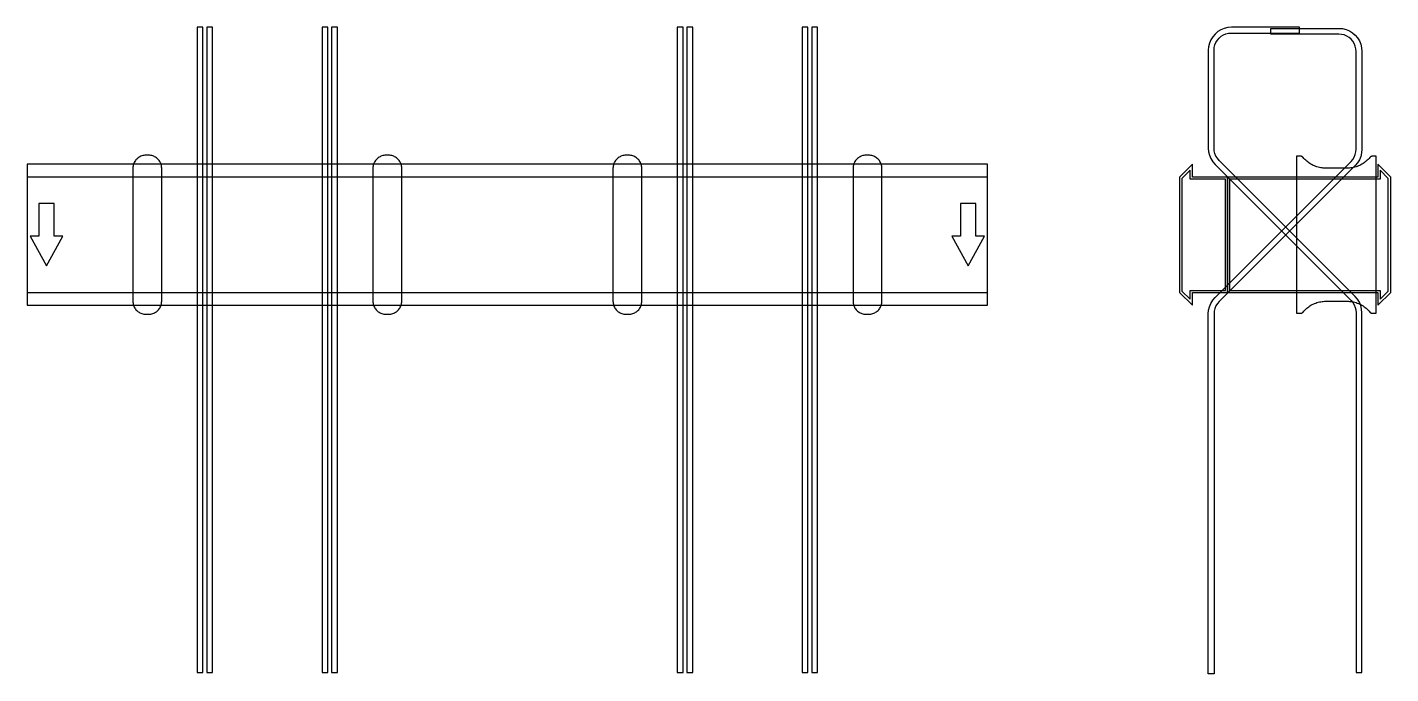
# Model space of a CAD drawing. Extents: x 0 to 1420, y -457 to 216.
import ezdxf

# ---------------------------------------------------------------- set-up
doc = ezdxf.new("R2010")
doc.units = 0
doc.layers.add('Halfen', color=7, linetype='CONTINUOUS')

msp = doc.modelspace()

# ---------------------------------------------------------------- linework, layer by layer
at = {"layer": 'Halfen', "color": 7}
for points in [[(183, -456.177), (183, 216.147), (177, 216.147), (177, -456.177)], [(193, -456.177), (193, 216.147), (187, 216.147), (187, -456.177)], [(313, -456.177), (313, 216.147), (307, 216.147), (307, -456.177)], [(323, -456.177), (323, 216.147), (317, 216.147), (317, -456.177)], [(683, -456.177), (683, 216.147), (677, 216.147), (677, -456.177)], [(693, -456.177), (693, 216.147), (687, 216.147), (687, -456.177)], [(813, -456.177), (813, 216.147), (807, 216.147), (807, -456.177)], [(823, -456.177), (823, 216.147), (817, 216.147), (817, -456.177)], [(1390, -456.177), (1390, -81.213), (1389.705, -77.459), (1388.825, -73.797), (1387.384, -70.317), (1385.416, -67.106), (1382.971, -64.243), (1241.272, 77.456), (1239.438, 79.604), (1237.962, 82.012), (1236.881, 84.621), (1236.222, 87.368), (1236, 90.184), (1236, 192.147), (1236.222, 194.963), (1236.881, 197.71), (1237.962, 200.319), (1239.438, 202.728), (1241.272, 204.875), (1243.42, 206.71), (1245.828, 208.186), (1248.438, 209.266), (1251.184, 209.926), (1254, 210.147), (1325, 210.147), (1325, 216.147), (1254, 216.147), (1250.246, 215.852), (1246.584, 214.973), (1243.104, 213.532), (1239.893, 211.564), (1237.029, 209.118), (1234.584, 206.254), (1232.616, 203.043), (1231.175, 199.564), (1230.295, 195.902), (1230, 192.147), (1230, 90.184), (1230.295, 86.429), (1231.175, 82.767), (1232.616, 79.288), (1234.584, 76.077), (1237.029, 73.213), (1378.728, -68.485), (1380.562, -70.633), (1382.038, -73.041), (1383.119, -75.651), (1383.778, -78.397), (1384, -81.213), (1384, -456.177)], [(1230, -457.324), (1230, -82.361), (1230.295, -78.606), (1231.175, -74.944), (1232.616, -71.465), (1234.584, -68.254), (1237.029, -65.39), (1378.728, 76.308), (1380.562, 78.456), (1382.038, 80.865), (1383.119, 83.474), (1383.778, 86.221), (1384, 89.036), (1384, 191), (1383.778, 193.816), (1383.119, 196.562), (1382.038, 199.172), (1380.562, 201.58), (1378.728, 203.728), (1376.58, 205.562), (1374.172, 207.038), (1371.562, 208.119), (1368.816, 208.778), (1366, 209), (1295, 209), (1295, 215), (1366, 215), (1369.754, 214.705), (1373.416, 213.825), (1376.896, 212.384), (1380.107, 210.416), (1382.971, 207.971), (1385.416, 205.107), (1387.384, 201.896), (1388.825, 198.416), (1389.705, 194.754), (1390, 191), (1390, 89.036), (1389.705, 85.282), (1388.825, 81.62), (1387.384, 78.141), (1385.416, 74.929), (1382.971, 72.066), (1241.272, -69.633), (1239.438, -71.78), (1237.962, -74.189), (1236.881, -76.798), (1236.222, -79.545), (1236, -82.361), (1236, -457.324)], [(0, -73.5), (1000, -73.5), (1000, 73.5), (0, 73.5)], [(140, -69.3), (140, -56.8), (140, 69.3), (139.958, 70.359), (139.834, 71.412), (139.627, 72.452), (139.339, 73.472), (138.972, 74.466), (138.529, 75.429), (138.011, 76.354), (137.422, 77.235), (136.765, 78.068), (136.046, 78.846), (135.268, 79.565), (134.435, 80.222), (133.554, 80.811), (132.629, 81.329), (131.666, 81.772), (130.672, 82.139), (129.652, 82.427), (128.612, 82.634), (127.559, 82.758), (126.5, 82.8), (123.5, 82.8), (122.441, 82.758), (121.388, 82.634), (120.348, 82.427), (119.328, 82.139), (118.334, 81.772), (117.371, 81.329), (116.446, 80.811), (115.565, 80.222), (114.732, 79.565), (113.954, 78.846), (113.235, 78.068), (112.578, 77.235), (111.989, 76.354), (111.471, 75.429), (111.028, 74.466), (110.661, 73.472), (110.373, 72.452), (110.166, 71.412), (110.042, 70.359), (110, 69.3), (110, -56.8), (110, -69.3), (110.042, -70.359), (110.166, -71.412), (110.373, -72.452), (110.661, -73.472), (111.028, -74.466), (111.471, -75.429), (111.989, -76.354), (112.578, -77.235), (113.235, -78.068), (113.954, -78.846), (114.732, -79.565), (115.565, -80.222), (116.446, -80.811), (117.371, -81.329), (118.334, -81.772), (119.328, -82.139), (120.348, -82.427), (121.388, -82.634), (122.441, -82.758), (123.5, -82.8), (126.5, -82.8), (127.559, -82.758), (128.612, -82.634), (129.652, -82.427), (130.672, -82.139), (131.666, -81.772), (132.629, -81.329), (133.554, -80.811), (134.435, -80.222), (135.268, -79.565), (136.046, -78.846), (136.765, -78.068), (137.422, -77.235), (138.011, -76.354), (138.529, -75.429), (138.972, -74.466), (139.339, -73.472), (139.627, -72.452), (139.834, -71.412), (139.958, -70.359), (140, -69.3)], [(390, -69.3), (390, -56.8), (390, 69.3), (389.958, 70.359), (389.834, 71.412), (389.627, 72.452), (389.339, 73.472), (388.972, 74.466), (388.529, 75.429), (388.011, 76.354), (387.422, 77.235), (386.765, 78.068), (386.046, 78.846), (385.268, 79.565), (384.435, 80.222), (383.554, 80.811), (382.629, 81.329), (381.666, 81.772), (380.672, 82.139), (379.652, 82.427), (378.612, 82.634), (377.559, 82.758), (376.5, 82.8), (373.5, 82.8), (372.441, 82.758), (371.388, 82.634), (370.348, 82.427), (369.328, 82.139), (368.334, 81.772), (367.371, 81.329), (366.446, 80.811), (365.565, 80.222), (364.732, 79.565), (363.954, 78.846), (363.235, 78.068), (362.578, 77.235), (361.989, 76.354), (361.471, 75.429), (361.028, 74.466), (360.661, 73.472), (360.373, 72.452), (360.166, 71.412), (360.042, 70.359), (360, 69.3), (360, -56.8), (360, -69.3), (360.042, -70.359), (360.166, -71.412), (360.373, -72.452), (360.661, -73.472), (361.028, -74.466), (361.471, -75.429), (361.989, -76.354), (362.578, -77.235), (363.235, -78.068), (363.954, -78.846), (364.732, -79.565), (365.565, -80.222), (366.446, -80.811), (367.371, -81.329), (368.334, -81.772), (369.328, -82.139), (370.348, -82.427), (371.388, -82.634), (372.441, -82.758), (373.5, -82.8), (376.5, -82.8), (377.559, -82.758), (378.612, -82.634), (379.652, -82.427), (380.672, -82.139), (381.666, -81.772), (382.629, -81.329), (383.554, -80.811), (384.435, -80.222), (385.268, -79.565), (386.046, -78.846), (386.765, -78.068), (387.422, -77.235), (388.011, -76.354), (388.529, -75.429), (388.972, -74.466), (389.339, -73.472), (389.627, -72.452), (389.834, -71.412), (389.958, -70.359), (390, -69.3)], [(640, -69.3), (640, -56.8), (640, 69.3), (639.958, 70.359), (639.834, 71.412), (639.627, 72.452), (639.339, 73.472), (638.972, 74.466), (638.529, 75.429), (638.011, 76.354), (637.422, 77.235), (636.765, 78.068), (636.046, 78.846), (635.268, 79.565), (634.435, 80.222), (633.554, 80.811), (632.629, 81.329), (631.666, 81.772), (630.672, 82.139), (629.652, 82.427), (628.612, 82.634), (627.559, 82.758), (626.5, 82.8), (623.5, 82.8), (622.441, 82.758), (621.388, 82.634), (620.348, 82.427), (619.328, 82.139), (618.334, 81.772), (617.371, 81.329), (616.446, 80.811), (615.565, 80.222), (614.732, 79.565), (613.954, 78.846), (613.235, 78.068), (612.578, 77.235), (611.989, 76.354), (611.471, 75.429), (611.028, 74.466), (610.661, 73.472), (610.373, 72.452), (610.166, 71.412), (610.042, 70.359), (610, 69.3), (610, -56.8), (610, -69.3), (610.042, -70.359), (610.166, -71.412), (610.373, -72.452), (610.661, -73.472), (611.028, -74.466), (611.471, -75.429), (611.989, -76.354), (612.578, -77.235), (613.235, -78.068), (613.954, -78.846), (614.732, -79.565), (615.565, -80.222), (616.446, -80.811), (617.371, -81.329), (618.334, -81.772), (619.328, -82.139), (620.348, -82.427), (621.388, -82.634), (622.441, -82.758), (623.5, -82.8), (626.5, -82.8), (627.559, -82.758), (628.612, -82.634), (629.652, -82.427), (630.672, -82.139), (631.666, -81.772), (632.629, -81.329), (633.554, -80.811), (634.435, -80.222), (635.268, -79.565), (636.046, -78.846), (636.765, -78.068), (637.422, -77.235), (638.011, -76.354), (638.529, -75.429), (638.972, -74.466), (639.339, -73.472), (639.627, -72.452), (639.834, -71.412), (639.958, -70.359), (640, -69.3)], [(890, -69.3), (890, -56.8), (890, 69.3), (889.958, 70.359), (889.834, 71.412), (889.627, 72.452), (889.339, 73.472), (888.972, 74.466), (888.529, 75.429), (888.011, 76.354), (887.422, 77.235), (886.765, 78.068), (886.046, 78.846), (885.268, 79.565), (884.435, 80.222), (883.554, 80.811), (882.629, 81.329), (881.666, 81.772), (880.672, 82.139), (879.652, 82.427), (878.612, 82.634), (877.559, 82.758), (876.5, 82.8), (873.5, 82.8), (872.441, 82.758), (871.388, 82.634), (870.348, 82.427), (869.328, 82.139), (868.334, 81.772), (867.371, 81.329), (866.446, 80.811), (865.565, 80.222), (864.732, 79.565), (863.954, 78.846), (863.235, 78.068), (862.578, 77.235), (861.989, 76.354), (861.471, 75.429), (861.028, 74.466), (860.661, 73.472), (860.373, 72.452), (860.166, 71.412), (860.042, 70.359), (860, 69.3), (860, -56.8), (860, -69.3), (860.042, -70.359), (860.166, -71.412), (860.373, -72.452), (860.661, -73.472), (861.028, -74.466), (861.471, -75.429), (861.989, -76.354), (862.578, -77.235), (863.235, -78.068), (863.954, -78.846), (864.732, -79.565), (865.565, -80.222), (866.446, -80.811), (867.371, -81.329), (868.334, -81.772), (869.328, -82.139), (870.348, -82.427), (871.388, -82.634), (872.441, -82.758), (873.5, -82.8), (876.5, -82.8), (877.559, -82.758), (878.612, -82.634), (879.652, -82.427), (880.672, -82.139), (881.666, -81.772), (882.629, -81.329), (883.554, -80.811), (884.435, -80.222), (885.268, -79.565), (886.046, -78.846), (886.765, -78.068), (887.422, -77.235), (888.011, -76.354), (888.529, -75.429), (888.972, -74.466), (889.339, -73.472), (889.627, -72.452), (889.834, -71.412), (889.958, -70.359), (890, -69.3)], [(1250, -60), (1250, 60), (1213.5, 60), (1213.5, 73.5), (1200, 60), (1200, -60), (1213.5, -73.5), (1213.5, -60)], [(1420, -60), (1420, 60), (1406.5, 73.5), (1406.5, 60), (1250, 60), (1250, -60), (1406.5, -60), (1406.5, -73.5)], [(1405, -81.8), (1405, 81.8), (1401, 81.8), (1400.846, 81.797), (1400.691, 81.786), (1400.538, 81.769), (1400.385, 81.746), (1400.234, 81.715), (1400.084, 81.678), (1399.936, 81.634), (1399.789, 81.584), (1399.646, 81.527), (1399.505, 81.464), (1399.366, 81.395), (1399.231, 81.32), (1399.1, 81.239), (1398.972, 81.153), (1398.848, 81.06), (1398.728, 80.963), (1398.613, 80.86), (1398.502, 80.752), (1398.397, 80.639), (1398.296, 80.522), (1397.41, 79.491), (1396.479, 78.5), (1395.505, 77.551), (1394.491, 76.646), (1393.437, 75.787), (1392.347, 74.975), (1391.222, 74.211), (1390.064, 73.499), (1388.876, 72.838), (1387.66, 72.23), (1386.418, 71.676), (1385.153, 71.178), (1383.867, 70.736), (1382.563, 70.351), (1381.243, 70.024), (1379.911, 69.756), (1378.567, 69.547), (1377.216, 69.397), (1375.859, 69.307), (1374.5, 69.277), (1352.5, 69.277), (1351.141, 69.307), (1349.784, 69.397), (1348.433, 69.547), (1347.089, 69.756), (1345.757, 70.024), (1344.437, 70.351), (1343.133, 70.736), (1341.847, 71.178), (1340.582, 71.676), (1339.34, 72.23), (1338.124, 72.838), (1336.936, 73.499), (1335.778, 74.211), (1334.653, 74.975), (1333.563, 75.787), (1332.509, 76.646), (1331.495, 77.551), (1330.521, 78.5), (1329.59, 79.491), (1328.704, 80.522), (1328.603, 80.639), (1328.498, 80.752), (1328.387, 80.86), (1328.272, 80.963), (1328.152, 81.06), (1328.028, 81.153), (1327.9, 81.239), (1327.769, 81.32), (1327.634, 81.395), (1327.495, 81.464), (1327.354, 81.527), (1327.211, 81.584), (1327.064, 81.634), (1326.916, 81.678), (1326.766, 81.715), (1326.615, 81.746), (1326.462, 81.769), (1326.309, 81.786), (1326.154, 81.797), (1326, 81.8), (1322, 81.8), (1322, -81.8), (1326, -81.8), (1326.154, -81.797), (1326.309, -81.786), (1326.462, -81.769), (1326.615, -81.746), (1326.766, -81.715), (1326.916, -81.678), (1327.064, -81.634), (1327.211, -81.584), (1327.354, -81.527), (1327.495, -81.464), (1327.634, -81.395), (1327.769, -81.32), (1327.9, -81.239), (1328.028, -81.153), (1328.152, -81.06), (1328.272, -80.963), (1328.387, -80.86), (1328.498, -80.752), (1328.603, -80.639), (1328.704, -80.522), (1329.59, -79.491), (1330.521, -78.5), (1331.495, -77.551), (1332.509, -76.646), (1333.563, -75.787), (1334.653, -74.975), (1335.778, -74.211), (1336.936, -73.499), (1338.124, -72.838), (1339.34, -72.23), (1340.582, -71.676), (1341.847, -71.178), (1343.133, -70.736), (1344.437, -70.351), (1345.757, -70.024), (1347.089, -69.756), (1348.433, -69.547), (1349.784, -69.397), (1351.141, -69.307), (1352.5, -69.277), (1374.5, -69.277), (1375.859, -69.307), (1377.216, -69.397), (1378.567, -69.547), (1379.911, -69.756), (1381.243, -70.024), (1382.563, -70.351), (1383.867, -70.736), (1385.153, -71.178), (1386.418, -71.676), (1387.66, -72.23), (1388.876, -72.838), (1390.064, -73.499), (1391.222, -74.211), (1392.347, -74.975), (1393.437, -75.787), (1394.491, -76.646), (1395.505, -77.551), (1396.479, -78.5), (1397.41, -79.491), (1398.296, -80.522), (1398.397, -80.639), (1398.502, -80.752), (1398.613, -80.86), (1398.728, -80.963), (1398.848, -81.06), (1398.972, -81.153), (1399.1, -81.239), (1399.231, -81.32), (1399.366, -81.395), (1399.505, -81.464), (1399.646, -81.527), (1399.789, -81.584), (1399.936, -81.634), (1400.084, -81.678), (1400.234, -81.715), (1400.385, -81.746), (1400.538, -81.769), (1400.691, -81.786), (1400.846, -81.797), (1401, -81.8)], [(0, -60), (1000, -60), (1000, 60), (0, 60)], [(1248, -58), (1248, 58), (1211, 58), (1211, 67.25), (1202.5, 58.75), (1202.5, -58.75), (1211, -67.25), (1211, -58)], [(1417.5, -58.75), (1417.5, 58.75), (1409, 67.25), (1409, 58), (1252, 58), (1252, -58), (1409, -58), (1409, -67.25)], [(20, -32.5), (37, -1.5), (28, -1.5), (28, 32.5), (12, 32.5), (12, -1.5), (3, -1.5)], [(980, -32.5), (997, -1.5), (988, -1.5), (988, 32.5), (972, 32.5), (972, -1.5), (963, -1.5)]]:
    msp.add_lwpolyline(points, close=True, dxfattribs=at)

doc.saveas('drawing.dxf')
